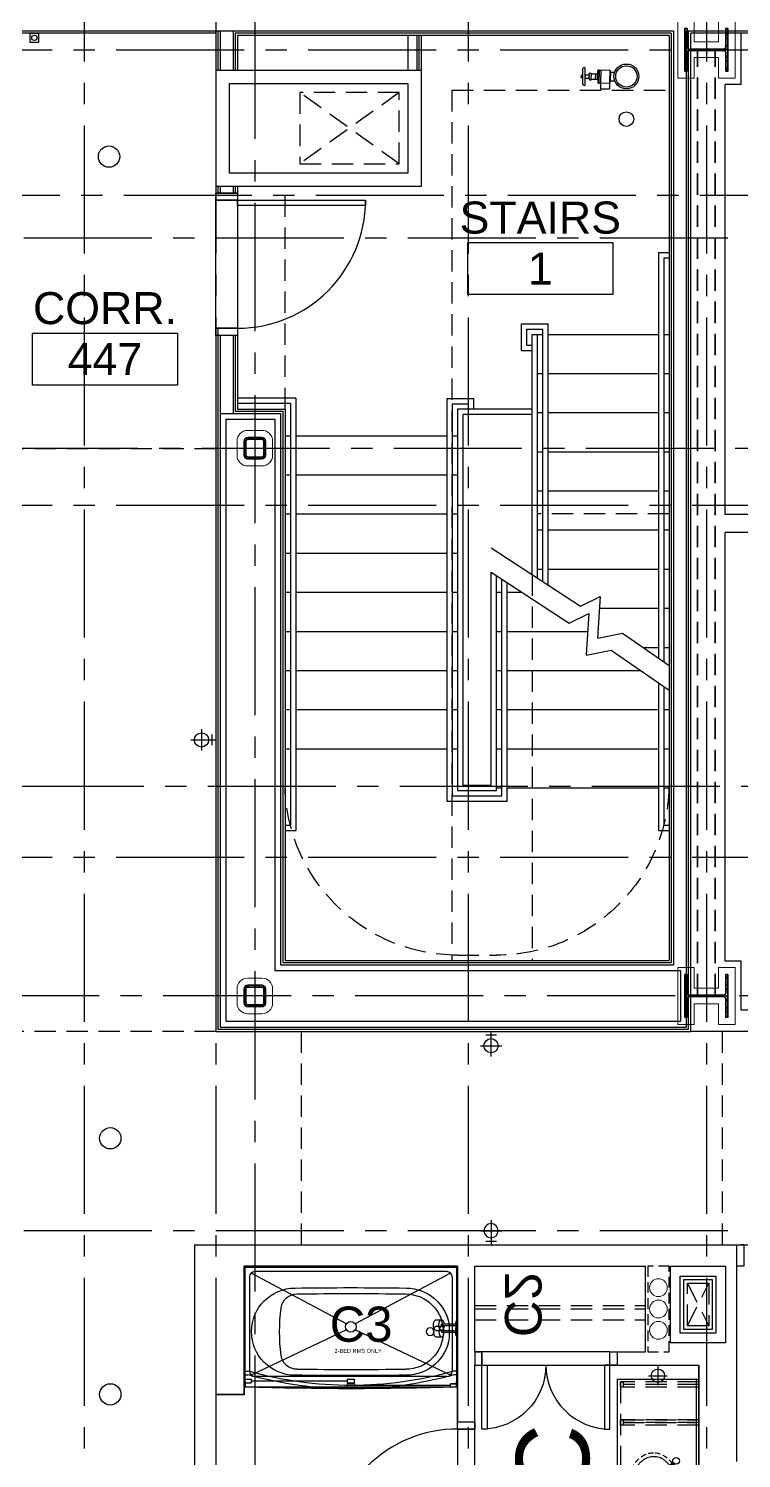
# Model space of a CAD drawing. Header units: inches. Extents: x 30000 to 34048, y 0 to 3165.
# Drawn here: x 30635.4 to 30835.8, y 1053.3 to 1455.2 of the extents above; entities that cross this region are included whole.
import ezdxf
from ezdxf.enums import TextEntityAlignment as Align

# ---------------------------------------------------------------- set-up
doc = ezdxf.new("R2010")
doc.units = ezdxf.units.IN
doc.header["$LTSCALE"] = 48
doc.header["$MEASUREMENT"] = 0
for name, pattern in [('CENTER2', [1.125, 0.75, -0.125, 0.125, -0.125]), ('HIDDEN', [0.375, 0.25, -0.125]), ('HIDDEN2', [0.1875, 0.125, -0.0625])]:
    doc.linetypes.add(name, pattern=pattern)
for name, color, linetype in [('_0_Objects', 8, 'Continuous'), ('A-Clng Mtd Light Fixture', 8, 'Continuous'), ('A-Door', 8, 'Continuous'), ('A-Door-Head', 8, 'Continuous'), ('A-Flor-Case', 8, 'Continuous'), ('A-Flor-Case-Hidden', 8, 'HIDDEN2'), ('A-Flor-Hral', 8, 'Continuous'), ('A-Flor-Outline', 8, 'Continuous'), ('A-Flor-Ovhd', 8, 'HIDDEN2'), ('A-Flor-Pfix', 8, 'Continuous'), ('A-Flor-Soffit', 8, 'HIDDEN2'), ('A-Flor-Spcl', 8, 'Continuous'), ('A-Flor-Strs', 8, 'Continuous'), ('A-Flor-Wall Mtd Fixture', 8, 'Continuous'), ('A-Grid(3-32)', 8, 'CENTER2'), ('A-HVAC', 8, 'HIDDEN2'), ('A-Tag-Rm(3-32)', 8, 'Continuous'), ('A-Wall-Full', 8, 'Continuous'), ('A-Wall-Hatch', 8, 'Continuous'), ('S-Grid-Iden', 8, 'Continuous')]:
    doc.layers.add(name, color=color, linetype=linetype)
for name, color, linetype, lineweight in [('A-Detl-Hatch', 8, 'Continuous', 18), ('S-Detl-Hatch', 8, 'Continuous', 18), ('S-Detl-Wide', 8, 'Continuous', 35)]:
    doc.layers.add(name, color=color, linetype=linetype, lineweight=lineweight)
doc.layers.add('G-Anno-Nplt', color=8, linetype='Continuous', lineweight=18, plot=False)
doc.layers.add('G-Anno-View', color=8, linetype='Continuous', lineweight=18, plot=False)
doc.styles.add('G1DIM', font='arial.ttf')
doc.styles.get("Standard").update_dxf_attribs({"font": 'arial.ttf'})
doc.dimstyles.new('Aec-Arch-I-96', dxfattribs={"dimscale": 96, "dimtxt": 0.09375, "dimasz": 0.0625, "dimexe": 0.0625, "dimexo": 0.0625, "dimgap": 0.03125, "dimtad": 1, "dimdec": 3, "dimzin": 3, "dimdsep": 46, "dimlunit": 4, "dimtxsty": 'G1DIM', "dimblk": 'ARCHTICK', "dimcen": 0.09375, "dimclrd": 256, "dimclre": 256, "dimclrt": 256, "dimazin": 2, "dimtfac": 0.75, "dimtdec": 3, "dimtix": 1, "dimtmove": 2, "dimatfit": 2, "dimldrblk": 'OPEN90', "dimfxl": 0.0625, "dimtolj": 1, "dimtzin": 0, "dimarcsym": 0})

# ---------------------------------------------------------------- blocks, each defined once
blk = doc.blocks.new('stand-pipe')
for p, q in [((13.75, -16.77), (15.5, -16.77)), ((13.86, -19.27), (15.5, -19.27)), ((15.5, -19.27), (15.5, -16.77)), ((9.81, -24.31), (14.19, -24.31))]:
    blk.add_line(p, q)
for points in [[(10.75, -16.51), (10.75, -15.27)], [(13.25, -16.51), (13.25, -15.27)], [(10.2, -19.63), (10.13, -19.63), (10.25, -16.63)], [(10.13, -19.97), (10.13, -19.74), (12, -19.74)], [(11.28, -20.11), (10.13, -19.97), (12, -19.97)], [(10.15, -19.15), (12, -19.15)], [(10.2, -19.74), (10.2, -19.63)], [(10.2, -19.63), (12, -19.63)], [(10.25, -16.63), (10.75, -16.51), (12, -16.51)], [(10.25, -16.63), (12, -16.63)], [(13.75, -16.63), (13.25, -16.51), (12, -16.51)], [(13.75, -16.63), (12, -16.63)], [(13.85, -19.15), (12, -19.15)], [(13.8, -19.63), (12, -19.63)], [(13.87, -19.97), (13.87, -19.74), (12, -19.74)], [(12.72, -20.11), (13.87, -19.97), (12, -19.97)], [(13.8, -19.63), (13.87, -19.63), (13.75, -16.63)], [(13.8, -19.74), (13.8, -19.63)], [(9.5, -23.68), (14.5, -23.68)], [(11.28, -21.89), (11.28, -20.11), (12, -20.11)], [(11.28, -20.7), (12, -20.7)], [(11.54, -22.51), (12, -22.51)], [(11.65, -23.59), (12, -23.59)], [(12.72, -21.89), (12.72, -20.11), (12, -20.11)], [(12.72, -20.7), (12, -20.7)], [(12.46, -22.51), (12, -22.51)], [(12.35, -23.59), (12, -23.59)], [(11.54, -24.31), (11.54, -24.42), (12, -24.42)], [(12.46, -24.31), (12.46, -24.42), (12, -24.42)]]:
    blk.add_lwpolyline(points)
for points in [[(11.65, -23.68), (11.65, -23.59), (11.54, -23.59), (11.54, -22.51), (11.34, -22.51, -0.214855), (11.05, -22.38), (11.05, -21.89), (12, -21.89)], [(12.35, -23.68), (12.35, -23.59), (12.46, -23.59), (12.46, -22.51), (12.66, -22.51, 0.214855), (12.95, -22.38), (12.95, -21.89), (12, -21.89)], [(11.63, -24.42, 0.424993), (12, -24.77, 0.928807)], [(12.37, -24.42, -0.424993), (12, -24.77, -0.928807)]]:
    blk.add_lwpolyline(points, format="xyb")
for centre, radius in [((12, -12), 3.5), ((12, -12), 3), ((24, -12), 2.06)]:
    blk.add_circle(centre, radius)
for centre, start, end in [((10.15, -23.75), 173.8478, 239.132), ((13.85, -23.75), 300.868, 6.1522)]:
    blk.add_arc(centre, 0.649, start, end)
at = {"layer": 'Defpoints'}
blk.add_point((0, 0), dxfattribs=at)
blk = doc.blocks.new('st clearance 1')
at = {"linetype": 'HIDDEN2'}
blk.add_line((19.5, 48.5), (30.5, 48.5), dxfattribs=at)
for centre, start, end in [((19.5, 0), 90, 178.2277), ((30.5, 0), 1.7723, 90)]:
    blk.add_arc(centre, 48.5, start, end, dxfattribs=at)
blk = doc.blocks.new('st - 5th left')
at = {"layer": 'A-Flor-Hral'}
for p, q in [((105, 199), (105, 84.97)), ((105, 199), (108, 199)), ((106.5, 197.5), (106.5, 83.93)), ((106.5, 197.5), (108, 197.5)), ((66.5, 179), (74, 179)), ((66.5, 171.5), (66.5, 179)), ((68, 177.5), (72.5, 177.5)), ((68, 173), (68, 177.5)), ((72.5, 106.49), (72.5, 177.5)), ((74, 105.51), (74, 179)), ((68, 173), (69.5, 173)), ((69.5, 108.46), (69.5, 176)), ((69.5, 176), (71, 176)), ((71, 107.48), (71, 176)), ((66.5, 171.5), (69.5, 171.5)), ((3, 158.04), (-13.37, 158.04)), ((3, 158.04), (3, 36.5)), ((45.5, 158), (45.5, 44.75)), ((45.5, 158), (53, 158)), ((53, 158), (53, 155)), ((1.5, 156.54), (-13.37, 156.54)), ((1.5, 156.54), (1.5, 38)), ((47, 156.5), (47, 46.25)), ((47, 156.5), (51.5, 156.5)), ((69.5, 155), (48.5, 155)), ((48.5, 155), (48.5, 47.75)), ((69.5, 153.5), (50, 153.5)), ((50, 153.5), (50, 49.25)), ((51.5, 156.5), (51.5, 155)), ((58, 49.25), (58, 109.16)), ((59.5, 47.75), (59.5, 108.18)), ((61, 46.25), (61, 107.2)), ((62.5, 44.75), (62.5, 106.21)), ((105, 78.01), (105, 36.5)), ((106.5, 76.97), (106.5, 38)), ((50, 49.25), (58, 49.25)), ((45.5, 44.75), (62.5, 44.75)), ((47, 46.25), (61, 46.25)), ((48.5, 47.75), (59.5, 47.75)), ((0, 38), (1.5, 38)), ((0, 36.5), (3, 36.5)), ((105, 36.5), (108, 36.5)), ((106.5, 38), (108, 38))]:
    blk.add_line(p, q, dxfattribs=at)
for points in [[(58, 116), (83.1, 99.54), (88.65, 102.27), (87.88, 90.55), (94.94, 91.95), (108, 82.89)], [(58, 109.16), (79.88, 94.82), (85.43, 97.55), (84.66, 85.83), (91.71, 87.23), (108, 75.93)]]:
    blk.add_lwpolyline(points, dxfattribs=at)
at = {"layer": 'A-Flor-Hral', "linetype": 'HIDDEN2'}
blk.add_lwpolyline([(69.5, 108.46), (69.5, 0)], dxfattribs=at)
at = {"layer": 'A-Flor-Strs'}
for p, q in [((71, 176), (72.5, 176)), ((74, 176), (105, 176)), ((106.5, 176), (108, 176)), ((71, 165), (72.5, 165)), ((71, 165), (72.5, 165)), ((74, 165), (105, 165)), ((106.5, 165), (108, 165)), ((71, 154), (72.5, 154)), ((71, 154), (72.5, 154)), ((74, 154), (105, 154)), ((106.5, 154), (108, 154)), ((0, 147.5), (1.5, 147.5)), ((3, 147.5), (45.5, 147.5)), ((47, 147.5), (48.5, 147.5)), ((71, 143), (72.5, 143)), ((71, 143), (72.5, 143)), ((74, 143), (105, 143)), ((106.5, 143), (108, 143)), ((0, 136.5), (1.5, 136.5)), ((3, 136.5), (45.5, 136.5)), ((47, 136.5), (48.5, 136.5)), ((71, 132), (72.5, 132)), ((71, 132), (72.5, 132)), ((74, 132), (105, 132)), ((106.5, 132), (108, 132)), ((0, 125.5), (1.5, 125.5)), ((3, 125.5), (45.5, 125.5)), ((47, 125.5), (48.5, 125.5)), ((71, 121), (72.5, 121)), ((71, 121), (72.5, 121)), ((74, 121), (105, 121)), ((106.5, 121), (108, 121)), ((0, 114.5), (1.5, 114.5)), ((3, 114.5), (45.5, 114.5)), ((47, 114.5), (48.5, 114.5)), ((71, 110), (72.5, 110)), ((71, 110), (72.5, 110)), ((74, 110), (105, 110)), ((106.5, 110), (108, 110)), ((0, 103.5), (1.5, 103.5)), ((3, 103.5), (45.5, 103.5)), ((47, 103.5), (48.5, 103.5)), ((59.5, 103.5), (61, 103.5)), ((62.5, 103.5), (66.64, 103.5)), ((88.44, 99), (105, 99)), ((106.5, 99), (108, 99)), ((0, 92.5), (1.5, 92.5)), ((3, 92.5), (45.5, 92.5)), ((47, 92.5), (48.5, 92.5)), ((59.5, 92.5), (61, 92.5)), ((62.5, 92.5), (85.1, 92.5)), ((100.63, 88), (105, 88)), ((106.5, 88), (108, 88)), ((0, 81.5), (1.5, 81.5)), ((3, 81.5), (45.5, 81.5)), ((47, 81.5), (48.5, 81.5)), ((59.5, 81.5), (61, 81.5)), ((62.5, 81.5), (99.97, 81.5)), ((0, 70.5), (1.5, 70.5)), ((3, 70.5), (45.5, 70.5)), ((47, 70.5), (48.5, 70.5)), ((59.5, 70.5), (61, 70.5)), ((62.5, 70.5), (105, 70.5)), ((106.5, 70.5), (108, 70.5)), ((0, 59.5), (1.5, 59.5)), ((3, 59.5), (45.5, 59.5)), ((47, 59.5), (48.5, 59.5)), ((59.5, 59.5), (61, 59.5)), ((62.5, 59.5), (105, 59.5)), ((106.5, 59.5), (108, 59.5)), ((59.5, 48.5), (61, 48.5)), ((62.5, 48.5), (105, 48.5)), ((106.5, 48.5), (108, 48.5))]:
    blk.add_line(p, q, dxfattribs=at)
at = {"layer": 'A-Flor-Strs', "linetype": 'HIDDEN2'}
blk.add_line((108, 125.5), (71, 125.5), dxfattribs=at)
at = {"layer": 'A-Flor-Pfix', "rotation": 270}
blk.add_blockref('stand-pipe', (108, 260.5), dxfattribs=at)
at = {"layer": 'A-Flor-Strs', "linetype": 'HIDDEN2', "xscale": -1, "rotation": 180}
blk.add_blockref('st clearance 1', (29, 50), dxfattribs=at)
blk = doc.blocks.new('Door 36in')
blk.add_lwpolyline([(0, 36), (1.5, 36), (1.5, 0), (0, 0)], close=True)
blk.add_arc((0, 0), 36, 0, 90)
blk = doc.blocks.new('A$C6DF4342F')
at = {"layer": 'A-HVAC'}
for p, q in [((3.92, 6.13), (31.92, -13.87)), ((3.92, -13.87), (31.92, 6.13))]:
    blk.add_line(p, q, dxfattribs=at)
blk.add_lwpolyline([(3.92, 6.13), (31.92, 6.13), (31.92, -13.87), (3.92, -13.87)], close=True, dxfattribs=at)
blk = doc.blocks.new('5th FLOOR CORE & SHELL')
at = {"layer": 'A-Door'}
for points in [[(8672.5, -14633.05), (8678.63, -14633.05), (8678.63, -14635.05), (8672.5, -14635.05)], [(8672.5, -14671.05), (8678.63, -14671.05), (8678.63, -14673.05), (8672.5, -14673.05)]]:
    blk.add_lwpolyline(points, close=True, dxfattribs=at)
at = {"layer": 'A-Door-Head'}
blk.add_lwpolyline([(8672.5, -14635.05), (8678.63, -14635.05), (8678.63, -14671.05), (8672.5, -14671.05)], close=True, dxfattribs=at)
at = {"layer": 'A-Flor-Soffit'}
for p, q in [((8738.87, -14604.12), (8738.87, -14848.75)), ((8738.87, -14604.12), (8800, -14604.12)), ((8692, -14693.74), (8692, -14631.05))]:
    blk.add_line(p, q, dxfattribs=at)
at = {"layer": 'A-Wall-Full'}
for p, q in [((8672.5, -14588.12), (8607.13, -14588.12)), ((8672.5, -14588.12), (8672.5, -14633.05)), ((8678.63, -14588.75), (8678.63, -14598.55)), ((8800, -14588.75), (8678.63, -14588.75)), ((8730.38, -14598.55), (8730.38, -14588.75)), ((8800, -14588.75), (8800, -14848.75)), ((8806.13, -14868.75), (8806.13, -14588.12)), ((9005.12, -14588.12), (8806.13, -14588.12)), ((8678.63, -14631.05), (8678.63, -14633.05)), ((8678.63, -14633.05), (8672.5, -14633.05)), ((8672.5, -14673.05), (8672.5, -14868.75)), ((8678.63, -14673.05), (8672.5, -14673.05)), ((8678.63, -14673.05), (8678.63, -14693.74)), ((8678.63, -14693.74), (8692, -14693.74)), ((8692, -14693.74), (8692, -14848.75)), ((8692, -14848.75), (8800, -14848.75)), ((8672.5, -14868.75), (8806.13, -14868.75))]:
    blk.add_line(p, q, dxfattribs=at)
for points in [[(8730.38, -14598.55), (8672.5, -14598.55), (8672.5, -14631.05), (8730.38, -14631.05)], [(8726.63, -14602.3), (8676.25, -14602.3), (8676.25, -14627.3), (8726.63, -14627.3)]]:
    blk.add_lwpolyline(points, close=True, dxfattribs=at)
at = {"layer": 'A-Wall-Hatch'}
for p, q in [((8801.25, -14587.5), (8607.75, -14587.5)), ((8672.5, -14588.12), (8672.5, -14587.5)), ((8673.13, -14587.5), (8673.13, -14598.55)), ((8673.75, -14587.5), (8673.75, -14598.55)), ((8677.38, -14587.5), (8677.38, -14598.55)), ((8678, -14588.12), (8678, -14598.55)), ((8800.63, -14588.12), (8678, -14588.12)), ((8726.63, -14598.55), (8726.63, -14588.75)), ((8729.13, -14598.55), (8729.13, -14588.75)), ((8729.75, -14598.55), (8729.75, -14588.75)), ((8800.63, -14588.12), (8800.63, -14849.38)), ((8801.25, -14587.5), (8801.25, -14850)), ((8804.88, -14867.5), (8804.88, -14587.5)), ((9005.12, -14587.5), (8804.88, -14587.5)), ((8805.5, -14868.12), (8805.5, -14587.5)), ((8673.13, -14631.05), (8673.13, -14633.05)), ((8673.75, -14631.05), (8673.75, -14633.05)), ((8677.38, -14631.05), (8677.38, -14633.05)), ((8678, -14631.05), (8678, -14633.05)), ((8673.13, -14671.05), (8673.13, -14868.12)), ((8673.75, -14673.05), (8673.75, -14867.5)), ((8677.38, -14673.05), (8677.38, -14694.99)), ((8678, -14673.05), (8678, -14694.36)), ((8673.75, -14694.99), (8690.75, -14694.99)), ((8678, -14694.36), (8691.38, -14694.36)), ((8690.75, -14694.99), (8690.75, -14850)), ((8691.38, -14694.36), (8691.38, -14849.38)), ((8675.38, -14696.61), (8675.38, -14865.88)), ((8675.38, -14696.61), (8689.13, -14696.61)), ((8689.13, -14696.61), (8689.13, -14851.62)), ((8689.13, -14851.62), (8803.25, -14851.62)), ((8690.75, -14850), (8801.25, -14850)), ((8691.38, -14849.38), (8800.63, -14849.38)), ((8803.25, -14851.62), (8803.25, -14865.88)), ((8673.13, -14868.12), (8805.5, -14868.12)), ((8673.75, -14867.5), (8804.88, -14867.5)), ((8675.38, -14865.88), (8803.25, -14865.88))]:
    blk.add_line(p, q, dxfattribs=at)
blk.add_blockref('st - 5th left', (8692, -14848.75))
at = {"layer": 'A-Door', "rotation": 270}
blk.add_blockref('Door 36in', (8678.63, -14635.05), dxfattribs=at)
at = {"layer": 'A-HVAC', "xscale": -1}
blk.add_blockref('A$C6DF4342F', (8728.05, -14610.93), dxfattribs=at)
blk = doc.blocks.new('*U10')
at = {"layer": 'A-Detl-Hatch'}
h = blk.add_hatch(dxfattribs=at)
h.set_pattern_fill('ANSI32', color=256, scale=6, style=0)
h.set_pattern_definition([(45, (0, -6.06), (-1.591, 1.591), []), (45, (1.0607, -6.06), (-1.591, 1.591), [])])
edge = h.paths.add_edge_path()
edge.add_line((6, -12.12), (6, -11.515))
edge.add_line((6, -11.515), (0.795, -11.515))
edge.add_arc((0.795, -10.915), 0.6, 180, 270, ccw=False)
edge.add_line((0.195, -10.915), (0.195, -1.205))
edge.add_arc((0.795, -1.205), 0.6, 90, 180, ccw=False)
edge.add_line((0.795, -0.605), (6, -0.605))
edge.add_line((6, -0.605), (6, 0))
edge.add_line((6, 0), (-6, 0))
edge.add_line((-6, 0), (-6, -0.605))
edge.add_line((-6, -0.605), (-0.795, -0.605))
edge.add_arc((-0.795, -1.205), 0.6, 0, 90, ccw=False)
edge.add_line((-0.195, -1.205), (-0.195, -10.915))
edge.add_arc((-0.795, -10.915), 0.6, 270, 360, ccw=False)
edge.add_line((-0.795, -11.515), (-6, -11.515))
edge.add_line((-6, -11.515), (-6, -12.12))
edge.add_line((-6, -12.12), (6, -12.12))
at = {"linetype": 'ByBlock'}
blk.add_lwpolyline([(6, -12.12), (6, -11.515), (0.795, -11.515, -0.4142136), (0.195, -10.915), (0.195, -1.205, -0.4142136), (0.795, -0.605), (6, -0.605), (6, 0), (-6, 0), (-6, -0.605), (-0.795, -0.605, -0.4142136), (-0.195, -1.205), (-0.195, -10.915, -0.4142136), (-0.795, -11.515), (-6, -11.515), (-6, -12.12)], format="xyb", close=True, dxfattribs=at)
blk = doc.blocks.new('W12X65')
at = {"layer": 'S-Detl-Hatch'}
blk.add_lwpolyline([(13860.59, -7310.28), (13860.59, -7305.67), (13854.79, -7305.67), (13854.79, -7298.76), (13860.59, -7298.76), (13860.59, -7294.16), (13844.59, -7294.16), (13844.59, -7298.76), (13850.4, -7298.76), (13850.4, -7305.67), (13844.59, -7305.67), (13844.59, -7310.28)], close=True, dxfattribs=at)
at = {"layer": 'S-Detl-Wide'}
blk.add_blockref('*U10', (13852.59, -7296.16), dxfattribs=at)
blk = doc.blocks.new('*U22')
at = {"layer": 'A-Detl-Hatch'}
h = blk.add_hatch(dxfattribs=at)
h.set_pattern_fill('ANSI32', color=256, scale=6, style=0)
h.set_pattern_definition([(45, (-3, 0), (-1.591, 1.591), []), (45, (-1.9393, 0), (-1.591, 1.591), [])])
edge = h.paths.add_edge_path(flags=16)
edge.add_line((-2, -0.5), (2, -0.5))
edge.add_arc((2, -1), 0.5, 0, 90, ccw=False)
edge.add_line((2.5, -1), (2.5, -5))
edge.add_arc((2, -5), 0.5, -90, 0, ccw=False)
edge.add_line((2, -5.5), (-2, -5.5))
edge.add_arc((-2, -5), 0.5, 180, 270, ccw=False)
edge.add_line((-2.5, -5), (-2.5, -1))
edge.add_arc((-2, -1), 0.5, 90, 180, ccw=False)
edge = h.paths.add_edge_path()
edge.add_line((-2, 0), (2, 0))
edge.add_arc((2, -1), 1, 0, 90, ccw=False)
edge.add_line((3, -1), (3, -5))
edge.add_arc((2, -5), 1, -90, 0, ccw=False)
edge.add_line((2, -6), (-2, -6))
edge.add_arc((-2, -5), 1, 180, 270, ccw=False)
edge.add_line((-3, -5), (-3, -1))
edge.add_arc((-2, -1), 1, 90, 180, ccw=False)
at = {"linetype": 'ByBlock'}
for points in [[(-2, 0), (2, 0, -0.414214), (3, -1), (3, -5, -0.414214), (2, -6), (-2, -6, -0.414214), (-3, -5), (-3, -1, -0.414214)], [(-2, -0.5), (2, -0.5, -0.414214), (2.5, -1), (2.5, -5, -0.414214), (2, -5.5), (-2, -5.5, -0.414214), (-2.5, -5), (-2.5, -1, -0.414214)]]:
    blk.add_lwpolyline(points, format="xyb", close=True, dxfattribs=at)
blk = doc.blocks.new('HSS 6X6')
at = {"layer": 'S-Detl-Hatch'}
blk.add_lwpolyline([(13836.95, -7384.91), (13840.95, -7384.91, -0.414214), (13843.95, -7387.91), (13843.95, -7391.91, -0.414214), (13840.95, -7394.91), (13836.95, -7394.91, -0.414214), (13833.95, -7391.91), (13833.95, -7387.91, -0.414214)], format="xyb", close=True, dxfattribs=at)
at = {"layer": 'S-Detl-Wide'}
blk.add_blockref('*U22', (13838.95, -7386.91), dxfattribs=at)
blk = doc.blocks.new('5TH FLOOR - STRUCTURAL GRID')
at = {"layer": 'A-Grid(3-32)'}
for p, q in [((8635.5, -13426.01), (8635.5, -15409.77)), ((8672.5, -13426.01), (8672.5, -15409.77)), ((8743.5, -13426.01), (8743.5, -15409.77)), ((8810.5, -13426.01), (8810.5, -15409.77)), ((8683.5, -13447.81), (8683.5, -15387.97)), ((8104.5, -14592.75), (11894.5, -14592.75)), ((11894.5, -14645.75), (8104.5, -14645.75)), ((8128.61, -14704.75), (11870.38, -14704.75)), ((8104.5, -14720.75), (11894.5, -14720.75)), ((8130.3, -14799.75), (11868.7, -14799.75)), ((8104.5, -14819.75), (11894.5, -14819.75)), ((11879.69, -14858.75), (8119.31, -14858.75)), ((11894.5, -14924.75), (8104.5, -14924.75))]:
    blk.add_line(p, q, dxfattribs=at)
blk.add_lwpolyline([(11868.7, -14633.75), (8121.25, -14633.75), (8113, -14618.94), (8081.56, -14618.94)], dxfattribs=at)
at = {"layer": 'S-Detl-Wide', "linetype": 'HIDDEN2'}
for p, q in [((8808, -14858.56), (8808, -14592.94)), ((8813, -14858.56), (8813, -14592.94))]:
    blk.add_line(p, q, dxfattribs=at)
at = {"rotation": 90}
for p in [(1508.28, -28445.34), (1508.28, -28711.34)]:
    blk.add_blockref('W12X65', p, dxfattribs=at)
at = {"layer": 'S-Grid-Iden'}
for p in [(-5155.45, -7314.84), (-5155.45, -7468.84)]:
    blk.add_blockref('HSS 6X6', p, dxfattribs=at)
blk = doc.blocks.new('shower head')
for p, q in [((0.5, 0.25), (4.48, 0.25)), ((6.04, 1.5), (4.5, 1.5)), ((0.5, -0.25), (4.48, -0.25)), ((6.02, -1.5), (4.49, -1.5))]:
    blk.add_line(p, q)
blk.add_lwpolyline([(0, -1.12), (0.5, -1.12), (0.5, 1.12), (0, 1.12)], close=True)
at = {"extrusion": (0, 0, -1)}
for centre, start_param, end_param in [((4.5, 0), 4.878708, 10.826996), ((6.02, 0), 6.265998, 9.430839)]:
    blk.add_ellipse(centre, major_axis=(0, 1.5), ratio=0.483735, start_param=start_param, end_param=end_param, dxfattribs=at)
blk.add_open_spline([(4.48, 0.25), (4.49, 0.2), (4.49, 0.16), (4.49, 0.11), (4.5, 0.04), (4.5, -0.04), (4.49, -0.11), (4.49, -0.16), (4.49, -0.21), (4.48, -0.25)], degree=3, knots=[7.6339989, 7.6339989, 7.6339989, 7.6339989, 7.7552894, 7.7552894, 7.7552894, 7.9540134, 7.9540134, 7.9540134, 8.074038, 8.074038, 8.074038, 8.074038])
blk = doc.blocks.new('shower curtain rod')
for p, q in [((-59.75, 0), (-60, 0)), ((-59.75, -2.5), (-59.75, 0)), ((-0.25, 0), (0, 0)), ((-0.25, -2.5), (-0.25, 0)), ((-59.75, -2.5), (-60, -2.5)), ((-59.75, -0.75), (-58.86, -0.75)), ((-59.75, -1.75), (-59, -1.75)), ((-0.25, -0.75), (-1.14, -0.75)), ((-0.25, -1.75), (-1, -1.75)), ((-0.25, -2.5), (0, -2.5))]:
    blk.add_line(p, q)
for centre, radius, start, end in [((-30, 101.37), 107.12, 254.2934, 285.7066), ((-30, 101.34), 106.09, 254.2167, 285.7833)]:
    blk.add_arc(centre, radius, start, end)
blk = doc.blocks.new('tub plan')
for p, q in [((0.12, -32.25), (0.12, -0.31)), ((59.44, -0.12), (0.31, -0.12)), ((59.63, -32.25), (59.63, -0.31)), ((2.25, -16.5), (2.25, -20)), ((-0.07, -33.87), (59.81, -33.87)), ((0.19, -33.86), (0.19, -32.36)), ((59.56, -33.86), (59.56, -32.36))]:
    blk.add_line(p, q)
blk.add_circle((7.62, -18.25), 1.09)
for centre, radius, start, end in [((0.31, -0.31), 0.188, 90, 180), ((59.44, -0.31), 0.188, 0, 90), ((14.37, -18.25), 12.25, 90, 171.7868), ((14.5, -18.25), 10.59, 90, 180), ((30, -982.48), 976.6, 89.08325, 90.91675), ((29.77, -940.73), 933.2, 89.06218, 90.93782), ((45.05, -12.16), 4.5, 8.0478, 90), ((45.62, -18.25), 12.25, 270, 90), ((1.97, -18.25), 48, 351.9522, 8.0478), ((14.37, -18.25), 12.25, 188.2132, 270), ((14.5, -18.25), 10.59, 180, 270), ((45.05, -24.34), 4.5, 270, 351.9522), ((30, 945.98), 976.6, 269.08325, 270.91675), ((29.77, 904.23), 933.2, 269.06218, 270.93782), ((0.25, -32.25), 0.13, 180, 241.143), ((0.25, -33.69), 0.13, 246.6399, 270), ((29.87, 1136.13), 1170.38, 268.54955, 271.45045), ((59.5, -32.25), 0.13, 298.857, 0), ((59.81, -33.81), 0.06, 270, 0)]:
    blk.add_arc(centre, radius, start, end)
at = {"layer": 'A-Flor-Pfix'}
blk.add_blockref('shower head', (-0.07, -18.25), dxfattribs=at)
at = {"layer": 'A-Flor-Spcl'}
blk.add_blockref('shower curtain rod', (59.87, -28.62), dxfattribs=at)
blk = doc.blocks.new('Toiliet American Std Cadet Pro')
for p, q in [((0, 8.06), (0, -8.06)), ((5.84, 9.06), (1, 9.06)), ((6.84, 7.9), (6.84, 8.06)), ((7.53, 6.52), (7, 7.36)), ((7.69, -5.98), (7.69, 5.98)), ((6.84, -8.06), (6.84, -7.9)), ((7, -7.36), (7.53, -6.52)), ((1, -9.06), (5.84, -9.06))]:
    blk.add_line(p, q)
for centre, radius, start, end in [((1, 8.06), 1, 90, 180), ((5.84, 8.06), 1, 0, 90), ((7.84, 7.9), 1, 180, 212.4157), ((6.69, 5.98), 1, 0, 32.4157), ((10.89, 10.1), 4.91, 226.8784, 295.5831), ((7.84, -7.9), 1, 147.5844, 180), ((10.89, -10.1), 4.91, 64.417, 133.1217), ((6.69, -5.98), 1, 327.5844, 0), ((1, -8.06), 1, 180, 270), ((5.84, -8.06), 1, 270, 0)]:
    blk.add_arc(centre, radius, start, end)
for start_param, end_param in [(2.197169, 4.086017), (4.086017, 8.480354)]:
    blk.add_ellipse((18.39, 0), major_axis=(9.17, 0), ratio=0.762999, start_param=start_param, end_param=end_param)
blk = doc.blocks.new('wall sconce')
for p, q in [((-1, 0), (4.625, 0)), ((2, -2.625), (2, 2.625))]:
    blk.add_line(p, q)
blk.add_circle((2, 0), 1.875)
blk = doc.blocks.new('sink1915rear')
for p, q in [((-5.47, -4.01), (-3.08, -6.41)), ((-6, -4.54), (-3.61, -6.94)), ((-5.78, -4.41), (-3.96, -6.23)), ((-5.6, -4.24), (-3.78, -6.05)), ((-3.96, -6.23), (-3.78, -6.05)), ((-3.61, -6.94), (-3.08, -6.41))]:
    blk.add_line(p, q)
blk.add_circle((-6.35, -3.67), 0.938)
for points, knots in [([(0, -3.91), (-0.41, -3.93), (-1.23, -3.96), (-2.41, -4.2), (-3.48, -4.57), (-4.13, -4.89), (-4.43, -5.06)], [0, 0, 0, 0, 1.238365, 2.448444, 3.606048, 4.621257, 4.621257, 4.621257, 4.621257]), ([(-5.07, -5.48), (-5.16, -5.54), (-5.5, -5.8), (-6.03, -6.29), (-6.6, -6.99), (-7.03, -7.71), (-7.32, -8.45), (-7.5, -9.2), (-7.56, -9.95), (-7.5, -10.7), (-7.32, -11.45), (-7.03, -12.19), (-6.6, -12.91), (-6.03, -13.61), (-5.33, -14.26), (-4.48, -14.84), (-3.5, -15.33), (-2.41, -15.7), (-1.23, -15.95), (-0.41, -15.98), (0, -15.99)], [5.387657, 5.387657, 5.387657, 5.387657, 5.72094, 6.671915, 7.55893, 8.391939, 9.182354, 9.943851, 10.690053, 11.436458, 12.198524, 12.989815, 13.823917, 14.712127, 15.664288, 16.687236, 17.780855, 18.938437, 20.147416, 21.38303, 21.38303, 21.38303, 21.38303])]:
    blk.add_open_spline(points, degree=3, knots=knots)
for points in [[(0, -3.91), (1.24, -3.99), (2.42, -4.23), (3.52, -4.61), (4.49, -5.1), (5.33, -5.68), (6.03, -6.32), (6.59, -7.01), (7.01, -7.73), (7.31, -8.46), (7.48, -9.21), (7.54, -9.95), (7.48, -10.69), (7.31, -11.44), (7.01, -12.17), (6.59, -12.89), (6.03, -13.58), (5.33, -14.22), (4.49, -14.81), (3.51, -15.3), (2.42, -15.67), (1.23, -15.91), (0, -15.99)], [(0, -9.7), (-0.48, -9.61), (-0.88, -9.34), (-1.15, -8.93), (-1.25, -8.45), (-1.15, -7.97), (-0.88, -7.57), (-0.48, -7.3), (0, -7.2)], [(0, -7.58), (-0.33, -7.64), (-0.62, -7.83), (-0.81, -8.12), (-0.87, -8.45), (-0.81, -8.79), (-0.62, -9.07), (-0.33, -9.26), (0, -9.33)], [(0, -9.7), (0.48, -9.61), (0.88, -9.34), (1.15, -8.93), (1.25, -8.45), (1.15, -7.97), (0.88, -7.57), (0.48, -7.3), (0, -7.2)], [(0, -7.58), (0.33, -7.64), (0.62, -7.83), (0.81, -8.12), (0.88, -8.45), (0.81, -8.79), (0.62, -9.07), (0.33, -9.26), (0, -9.33)]]:
    blk.add_spline(points, degree=3)
at = {"layer": 'A-Flor-Case-Hidden', "linetype": 'HIDDEN2', "ltscale": 0.25, "extrusion": (0, 0, -1)}
blk.add_ellipse((0, -10.01), major_axis=(-8.56, 0), ratio=0.824818, dxfattribs=at)
blk = doc.blocks.new('41in Std Vanity')
at = {"layer": 'A-Flor-Case'}
for p, q in [((23, 52), (0, 52)), ((0.75, 4), (0.75, 52)), ((23, 4), (23, 52)), ((23, 4), (0, 4))]:
    blk.add_line(p, q, dxfattribs=at)
at = {"layer": 'A-Flor-Case-Hidden'}
for p, q in [((0, 51.25), (22, 51.25)), ((0, 50.5), (21.25, 50.5)), ((0, 49.75), (21.25, 49.75)), ((22, 4.75), (22, 51.125)), ((0, 16.875), (21.25, 16.875)), ((0, 16.125), (21.25, 16.125)), ((21.25, 16.125), (0.75, 16.125)), ((0, 15.375), (22, 15.375)), ((21.25, 15.375), (0.75, 15.375)), ((0, 6.25), (21.25, 6.25)), ((0, 5.5), (21.25, 5.5)), ((0, 4.75), (22, 4.75))]:
    blk.add_line(p, q, dxfattribs=at)
for points in [[(21.25, 49.75), (22, 49.75), (22, 51.25), (21.25, 51.25)], [(21.25, 16.875), (22, 16.875), (22, 15.375), (21.25, 15.375)], [(21.25, 6.25), (22, 6.25), (22, 4.75), (21.25, 4.75)]]:
    blk.add_lwpolyline(points, close=True, dxfattribs=at)
at = {"layer": 'A-Wall-Full'}
for p, q in [((0, 0), (0, 56)), ((0, 56), (23, 56)), ((23, 0), (0, 0))]:
    blk.add_line(p, q, dxfattribs=at)
at = {"layer": 'A-Flor-Pfix', "rotation": 90}
blk.add_blockref('sink1915rear', (2.736, 33.312), dxfattribs=at)
at = {"layer": 'A-Flor-Wall Mtd Fixture', "xscale": -1, "rotation": 90}
blk.add_blockref('wall sconce', (11.5, 55), dxfattribs=at)
at = {"layer": 'A-Flor-Wall Mtd Fixture', "rotation": 90}
blk.add_blockref('wall sconce', (11.5, 1), dxfattribs=at)
blk = doc.blocks.new('36in door')
blk.add_lwpolyline([(-1.5, -36), (0, -36), (0, 0), (-1.5, 0)], close=True)
blk.add_arc((0, 0), 36, 180, 270)
blk = doc.blocks.new('_ArchTick')
at = {"linetype": 'ByBlock', "const_width": 0.15}
blk.add_lwpolyline([(-0.5, -0.5), (0.5, 0.5)], dxfattribs=at)
blk = doc.blocks.new('*D79')
at = {"layer": 'Defpoints', "transparency": 16777216}
for p in [(4.88, 128.67), (60.88, 129.13), (60.88, 129.13)]:
    blk.add_point(p, dxfattribs=at)
at = {"layer": 'G-Anno-Nplt', "lineweight": -2, "transparency": 16777216}
for p, q in [((4.88, 130.17), (4.88, 130.63)), ((4.88, 129.13), (60.88, 129.13))]:
    blk.add_line(p, q, dxfattribs=at)
at = {"layer": 'G-Anno-Nplt', "lineweight": -2, "transparency": 16777216, "xscale": 1.5, "yscale": 1.5, "zscale": 1.5, "rotation": 180}
blk.add_blockref('_ArchTick', (4.88, 129.13), dxfattribs=at)
at = {"layer": 'G-Anno-Nplt', "lineweight": -2, "transparency": 16777216, "xscale": 1.5, "yscale": 1.5, "zscale": 1.5}
blk.add_blockref('_ArchTick', (60.88, 129.13), dxfattribs=at)
at = {"layer": 'G-Anno-Nplt', "transparency": 16777216, "insert": (32.88, 131.03), "char_height": 2.25, "attachment_point": 5, "style": 'G1DIM'}
blk.add_mtext('\\A1;4\'-8"', dxfattribs=at)
blk = doc.blocks.new('_Open90')
at = {"linetype": 'ByBlock', "lineweight": -2}
for p, q in [((0, 0), (-1, 0)), ((-0.5, 0.5), (0, 0)), ((0, 0), (-0.5, -0.5))]:
    blk.add_line(p, q, dxfattribs=at)
blk = doc.blocks.new('*D80')
at = {"layer": 'Defpoints', "transparency": 16777216}
for p in [(0, 112.88), (0, 72.88), (10.78, 72.88)]:
    blk.add_point(p, dxfattribs=at)
at = {"layer": 'G-Anno-Nplt', "lineweight": -2, "transparency": 16777216}
for p, q in [((1.5, 112.88), (12.28, 112.88)), ((10.78, 112.88), (10.78, 72.88)), ((1.5, 72.88), (12.28, 72.88))]:
    blk.add_line(p, q, dxfattribs=at)
at = {"layer": 'G-Anno-Nplt', "lineweight": -2, "transparency": 16777216, "xscale": 1.5, "yscale": 1.5, "zscale": 1.5}
for p, rotation in [((10.78, 112.88), 90), ((10.78, 72.88), 270)]:
    blk.add_blockref('_ArchTick', p, dxfattribs=dict(at, rotation=rotation))
at = {"layer": 'G-Anno-Nplt', "transparency": 16777216, "insert": (8.88, 92.88), "char_height": 2.25, "attachment_point": 5, "rotation": 90, "style": 'G1DIM'}
blk.add_mtext('\\A1;3\'-4"', dxfattribs=at)
blk = doc.blocks.new('*D81')
at = {"layer": 'Defpoints', "transparency": 16777216}
for p in [(47.64, 68), (47.64, 0), (47.64, 0)]:
    blk.add_point(p, dxfattribs=at)
at = {"layer": 'G-Anno-Nplt', "lineweight": -2, "transparency": 16777216}
blk.add_line((47.64, 68), (47.64, 0), dxfattribs=at)
at = {"layer": 'G-Anno-Nplt', "lineweight": -2, "transparency": 16777216, "xscale": 1.5, "yscale": 1.5, "zscale": 1.5}
for p, rotation in [((47.64, 68), 90), ((47.64, 0), 270)]:
    blk.add_blockref('_ArchTick', p, dxfattribs=dict(at, rotation=rotation))
at = {"layer": 'G-Anno-Nplt', "transparency": 16777216, "insert": (45.74, 34), "char_height": 2.25, "attachment_point": 5, "rotation": 90, "style": 'G1DIM'}
blk.add_mtext('\\A1;5\'-8"', dxfattribs=at)
blk = doc.blocks.new('*D82')
at = {"layer": 'Defpoints', "transparency": 16777216}
for p in [(88.62, 8.06), (52.62, 7.98), (52.62, 3.66)]:
    blk.add_point(p, dxfattribs=at)
at = {"layer": 'G-Anno-Nplt', "lineweight": -2, "transparency": 16777216}
for p, q in [((52.62, 6.48), (52.62, 2.16)), ((88.62, 6.56), (88.62, 2.16)), ((88.62, 3.66), (52.62, 3.66))]:
    blk.add_line(p, q, dxfattribs=at)
at = {"layer": 'G-Anno-Nplt', "lineweight": -2, "transparency": 16777216, "xscale": 1.5, "yscale": 1.5, "zscale": 1.5, "rotation": 180}
blk.add_blockref('_ArchTick', (52.62, 3.66), dxfattribs=at)
at = {"layer": 'G-Anno-Nplt', "lineweight": -2, "transparency": 16777216, "xscale": 1.5, "yscale": 1.5, "zscale": 1.5}
blk.add_blockref('_ArchTick', (88.62, 3.66), dxfattribs=at)
at = {"layer": 'G-Anno-Nplt', "transparency": 16777216, "insert": (70.62, 5.56), "char_height": 2.25, "attachment_point": 5, "style": 'G1DIM'}
blk.add_mtext('\\A1;3\'-0"', dxfattribs=at)
blk = doc.blocks.new('*D83')
at = {"layer": 'Defpoints', "transparency": 16777216}
for p in [(88.62, 68), (75.42, 8.06), (88.62, 8.06)]:
    blk.add_point(p, dxfattribs=at)
at = {"layer": 'G-Anno-Nplt', "lineweight": -2, "transparency": 16777216}
for p, q in [((87.12, 68), (73.92, 68)), ((75.42, 68), (75.42, 8.06)), ((87.12, 8.06), (73.92, 8.06))]:
    blk.add_line(p, q, dxfattribs=at)
at = {"layer": 'G-Anno-Nplt', "lineweight": -2, "transparency": 16777216, "xscale": 1.5, "yscale": 1.5, "zscale": 1.5}
for p, rotation in [((75.42, 68), 90), ((75.42, 8.06), 270)]:
    blk.add_blockref('_ArchTick', p, dxfattribs=dict(at, rotation=rotation))
at = {"layer": 'G-Anno-Nplt', "transparency": 16777216, "insert": (73.52, 38.03), "char_height": 2.25, "attachment_point": 5, "rotation": 90, "style": 'G1DIM'}
blk.add_mtext('\\A1;5\'-0"', dxfattribs=at)
blk = doc.blocks.new('*D86')
at = {"layer": 'Defpoints', "transparency": 16777216}
for p in [(3.75, -38.13), (27.75, -37.67), (27.75, -38.13)]:
    blk.add_point(p, dxfattribs=at)
at = {"layer": 'G-Anno-Nplt', "lineweight": -2, "transparency": 16777216}
for p, q in [((3.75, -36.63), (3.75, -36.17)), ((27.75, -36.63), (27.75, -36.17)), ((3.75, -37.67), (27.75, -37.67))]:
    blk.add_line(p, q, dxfattribs=at)
at = {"layer": 'G-Anno-Nplt', "lineweight": -2, "transparency": 16777216, "xscale": 1.5, "yscale": 1.5, "zscale": 1.5, "rotation": 180}
blk.add_blockref('_ArchTick', (3.75, -37.67), dxfattribs=at)
at = {"layer": 'G-Anno-Nplt', "lineweight": -2, "transparency": 16777216, "xscale": 1.5, "yscale": 1.5, "zscale": 1.5}
blk.add_blockref('_ArchTick', (27.75, -37.67), dxfattribs=at)
at = {"layer": 'G-Anno-Nplt', "transparency": 16777216, "insert": (15.75, -35.77), "char_height": 2.25, "attachment_point": 5, "style": 'G1DIM'}
blk.add_mtext('\\A1;2\'-0"', dxfattribs=at)
blk = doc.blocks.new('*D87')
at = {"layer": 'Defpoints', "transparency": 16777216}
for p in [(27.75, -15), (22.03, -63), (27.75, -63)]:
    blk.add_point(p, dxfattribs=at)
at = {"layer": 'G-Anno-Nplt', "lineweight": -2, "transparency": 16777216}
for p, q in [((26.25, -15), (20.53, -15)), ((22.03, -15), (22.03, -63)), ((26.25, -63), (20.53, -63))]:
    blk.add_line(p, q, dxfattribs=at)
at = {"layer": 'G-Anno-Nplt', "lineweight": -2, "transparency": 16777216, "xscale": 1.5, "yscale": 1.5, "zscale": 1.5}
for p, rotation in [((22.03, -15), 90), ((22.03, -63), 270)]:
    blk.add_blockref('_ArchTick', p, dxfattribs=dict(at, rotation=rotation))
at = {"layer": 'G-Anno-Nplt', "transparency": 16777216, "insert": (20.14, -39), "char_height": 2.25, "attachment_point": 5, "rotation": 90, "style": 'G1DIM'}
blk.add_mtext('\\A1;4\'-0"', dxfattribs=at)
blk = doc.blocks.new('18in door')
blk.add_lwpolyline([(0, 0), (1.5, 0), (1.5, 18), (0, 18)], close=True)
blk.add_arc((0, 0), 18, 0, 90)
blk = doc.blocks.new('Single 12x6 HVAC Shaft')
at = {"layer": 'A-Flor-Outline'}
blk.add_lwpolyline([(3.75, 17.75), (11.75, 17.75), (11.75, 3.75), (3.75, 3.75)], close=True, dxfattribs=at)
at = {"layer": 'A-HVAC'}
for p, q in [((4.75, 16.75), (10.75, 4.75)), ((4.75, 4.75), (10.75, 16.75))]:
    blk.add_line(p, q, dxfattribs=at)
blk.add_lwpolyline([(4.75, 16.75), (10.75, 16.75), (10.75, 4.75), (4.75, 4.75)], close=True, dxfattribs=at)
at = {"layer": 'A-Wall-Full'}
for points in [[(0, 21.5), (15.5, 21.5), (15.5, 0), (0, 0)], [(2.75, 18.75), (12.75, 18.75), (12.75, 2.75), (2.75, 2.75)]]:
    blk.add_lwpolyline(points, close=True, dxfattribs=at)
blk = doc.blocks.new('Plumbing Chase')
at = {"layer": 'A-Flor-Outline', "linetype": 'HIDDEN2', "ltscale": 0.5}
blk.add_lwpolyline([(0.625, 0), (6.625, 0), (6.625, 24), (0.625, 24)], close=True, dxfattribs=at)
at = {"layer": 'G-Anno-Nplt'}
for centre in [(3.625, 18), (3.625, 12), (3.625, 6)]:
    blk.add_circle(centre, 2.5, dxfattribs=at)
blk = doc.blocks.new('shower door')
at = {"layer": 'A-Flor-Case'}
for p, q in [((-31, -1), (-31, 0)), ((-29, 0), (-31, 0)), ((-29, -1), (-29, 0)), ((0, 0), (-2, 0)), ((-2, 0), (-2, -1)), ((-59.99, -1.26), (-57.99, -1.26)), ((-59.99, -2.26), (-57.99, -2.26)), ((-57.99, -2.26), (-57.99, -1.26)), ((-57.99, -1.76), (-31, -1.76)), ((-29, -1), (-31, -1)), ((-31, -1.26), (-29, -1.26)), ((-31, -2.26), (-31, -1.26)), ((-31, -2.26), (-29, -2.26)), ((-2, -0.5), (-29, -0.5)), ((-29, -1.26), (-29, -2.26)), ((0, -1), (-2, -1)), ((-2, -1), (0, -1))]:
    blk.add_line(p, q, dxfattribs=at)
blk = doc.blocks.new('B Bath with Shower')
at = {"layer": 'A-Flor-Pfix'}
for p, q in [((-0.06, -34), (-0.06, 0)), ((59.94, 0), (-0.06, 0)), ((59.94, -34), (59.94, 0)), ((1.44, -3), (1.44, -29.5)), ((28.69, -16.18), (1.88, -1.94)), ((56.94, -1.5), (2.94, -1.5)), ((58, -1.94), (31.19, -16.18)), ((58.44, -3), (58.44, -29.5)), ((28.69, -17.82), (1.88, -30.56)), ((58, -30.56), (31.19, -17.82)), ((56.94, -31), (2.94, -31)), ((59.94, -34), (-0.06, -34))]:
    blk.add_line(p, q, dxfattribs=at)
blk.add_circle((29.94, -17), 1.5, dxfattribs=at)
for centre, start, end in [((2.94, -3), 90, 180), ((56.94, -3), 0, 90), ((2.94, -29.5), 180, 270), ((56.94, -29.5), 270, 0)]:
    blk.add_arc(centre, 1.5, start, end, dxfattribs=at)
at = {"layer": 'A-Wall-Full'}
blk.add_lwpolyline([(-8.06, -36), (-0.06, -36), (-0.06, 0), (59.94, 0), (59.94, -43.75)], dxfattribs=at)
at = {"xscale": -1, "rotation": 180}
blk.add_blockref('shower door', (59.94, -34), dxfattribs=at)
at = {"layer": 'A-Flor-Pfix', "rotation": 180}
blk.add_blockref('shower head', (59.94, -16.5), dxfattribs=at)
at = {"layer": 'G-Anno-Nplt', "insert": (25.37, -23.2), "char_height": 1.125, "width": 14.7705, "attachment_point": 1, "style": 'G1DIM'}
blk.add_mtext('2-BED RMS ONLY', dxfattribs=at)
at = {"layer": 'G-Anno-View', "insert": (24.02, -11.33), "char_height": 9.885, "width": 71.2138, "attachment_point": 1, "style": 'G1DIM'}
blk.add_mtext('C3', dxfattribs=at)
blk = doc.blocks.new('storage 2')
at = {"layer": 'A-Door-Head'}
for points in [[(31.01, 145.31), (67.01, 145.31), (67.01, 140.31), (31.01, 140.31)], [(33.39, 6), (69.39, 6), (69.39, 0), (33.39, 0)]]:
    blk.add_lwpolyline(points, close=True, dxfattribs=at)
at = {"layer": 'A-Wall-Full'}
for p, q in [((14.18, 266.25), (14.18, 280.63)), ((14.18, 266.25), (9.62, 266.25)), ((31.01, 145.31), (9.62, 145.31)), ((31.01, 140.31), (31.01, 145.31)), ((67.01, 140.31), (67.01, 145.31)), ((71.37, 145.31), (67.01, 145.31)), ((67.01, 145.31), (71.37, 145.31)), ((31.01, 140.31), (9.62, 140.31)), ((71.37, 140.31), (67.01, 140.31)), ((67.01, 140.31), (71.37, 140.31)), ((33.39, 0), (33.39, 6)), ((69.39, 0), (69.39, 6)), ((69.39, 6), (69.39, 6)), ((69.39, 6), (69.39, 6)), ((33.39, 0), (0, 0)), ((69.39, 0), (69.39, 0)), ((69.39, 0), (69.39, 0))]:
    blk.add_line(p, q, dxfattribs=at)
for points in [[(9.62, 145.31), (9.62, 266.25)], [(33.39, 6), (14.18, 6), (14.18, 19.75), (9.62, 19.75), (9.62, 140.31)]]:
    blk.add_lwpolyline(points, dxfattribs=at)
at = {"layer": 'A-Door', "rotation": 180}
blk.add_blockref('Door 36in', (67.01, 140.31), dxfattribs=at)
at = {"layer": 'A-Door', "xscale": -1}
blk.add_blockref('Door 36in', (69.39, 6), dxfattribs=at)
blk = doc.blocks.new('door sign light')
at = {"layer": 'A-Flor-Wall Mtd Fixture'}
blk.add_lwpolyline([(-1.25, -2.5), (1.25, -2.5), (1.25, 0), (-1.25, 0)], close=True, dxfattribs=at)
blk.add_circle((0, -1.25), 0.75, dxfattribs=at)
blk = doc.blocks.new('Rm Tag')
blk.add_lwpolyline([(-0.2124, 0.0759), (0.2124, 0.0759), (0.2124, -0.0759), (-0.2124, -0.0759)], close=True)
for p in [(0, 0.2858), (0, 0.1493), (0, 0)]:
    blk.add_attdef('XXX', text='', height=0.0938).set_placement(p, align=Align.MIDDLE_CENTER)
blk = doc.blocks.new('wall sconce typ')
for p, q in [((0, 7), (0, 0)), ((3, 4), (-3, 4)), ((-1.5, 1), (1.5, 1))]:
    blk.add_line(p, q)
blk.add_circle((0, 4), 2)
blk = doc.blocks.new('guest corridor ceiling layout')
at = {"layer": 'A-Clng Mtd Light Fixture'}
for centre in [(-3042, -767.03), (-3041.64, -1043), (-3041.64, -1115)]:
    blk.add_circle(centre, 3, dxfattribs=at)
at = {"layer": 'A-Flor-Soffit'}
for p, q in [((-3072, -849.06), (-3012, -849.06)), ((-3012, -1013), (-3072, -1013)), ((-2988, -1013), (-2988, -1073)), ((-2869.47, -1073), (-2869.47, -1013))]:
    blk.add_line(p, q, dxfattribs=at)
at = {"layer": 'A-Flor-Wall Mtd Fixture'}
for p, rotation in [((-3012, -931.03), 90), ((-2934.55, -1013), 180)]:
    blk.add_blockref('wall sconce typ', p, dxfattribs=dict(at, rotation=rotation))
at = {"layer": 'A-Flor-Wall Mtd Fixture', "xscale": -1}
blk.add_blockref('wall sconce typ', (-2934.55, -1073), dxfattribs=at)
blk = doc.blocks.new('Suite Vanity and Bath 1')
at = {"layer": 'A-Door'}
for points in [[(6.875, 72.875), (4.875, 72.875), (4.875, 68), (6.875, 68)], [(44.875, 72.875), (42.875, 72.875), (42.875, 68), (44.875, 68)]]:
    blk.add_lwpolyline(points, close=True, dxfattribs=at)
at = {"layer": 'A-Door-Head'}
blk.add_lwpolyline([(6.875, 72.875), (42.875, 72.875), (42.875, 68), (6.875, 68)], close=True, dxfattribs=at)
at = {"layer": 'A-Flor-Soffit'}
blk.add_line((0, 72.875), (0, 112.875), dxfattribs=at)
at = {"layer": 'A-Wall-Full'}
for p, q in [((0, 112.875), (0, 135.875)), ((4.875, 135.875), (60.875, 135.875)), ((4.875, 112.875), (4.875, 135.875)), ((60.875, 110.875), (60.875, 135.875)), ((0, 112.875), (4.875, 112.875)), ((0, 72.875), (0, 0)), ((0, 72.875), (6.875, 72.875)), ((6.875, 68), (6.875, 72.875)), ((42.875, 68), (42.875, 72.875)), ((42.875, 72.875), (60.875, 72.875)), ((4.875, 68), (4.875, 0)), ((4.875, 68), (6.875, 68)), ((42.875, 68), (88.625, 68)), ((88.625, 8.06), (88.625, 68)), ((52.625, 8.06), (52.625, 0)), ((52.625, 8.06), (88.625, 8.06)), ((52.625, 0), (4.875, 0))]:
    blk.add_line(p, q, dxfattribs=at)
at = {"extrusion": (0, 0, -1), "zscale": -1, "rotation": 270}
blk.add_blockref('41in Std Vanity', (-60.875, 135.875), dxfattribs=at)
at = {"layer": 'A-Door', "extrusion": (0, 0, -1), "zscale": -1}
blk.add_blockref('36in door', (-6.875, 68), dxfattribs=at)
at = {"layer": 'A-Flor-Pfix', "extrusion": (0, 0, -1), "xscale": -1, "zscale": -1, "rotation": 90}
blk.add_blockref('tub plan', (-88.4982, 67.9332), dxfattribs=at)
at = {"layer": 'A-Flor-Pfix', "rotation": 90.00004864950782}
blk.add_blockref('Toiliet American Std Cadet Pro', (22.875, 0.75), dxfattribs=at)
at = {"layer": 'G-Anno-View', "insert": (23.4468, 105.0143), "char_height": 20.5811, "width": 161.68767, "attachment_point": 1, "style": 'G1DIM'}
blk.add_mtext('C', dxfattribs=at)
at = {"layer": 'G-Anno-Nplt'}
for base, p1, p2, picture, middle in [((60.875, 129.1324), (4.875, 128.6673), (60.875, 129.1324), '*D79', (32.875, 131.0311)), ((52.625, 3.6648), (88.625, 8.06), (52.625, 7.9826), '*D82', (70.625, 5.5644))]:
    dim = blk.add_linear_dim(base=base, p1=p1, p2=p2, dimstyle='Aec-Arch-I-96', override={"dimscale": 24, "dimsah": 1, "dimclrt": 256}, dxfattribs=at)
    dim.commit()
    dim.dimension.update_dxf_attribs({"geometry": picture, "text_midpoint": middle})
for base, p1, p2, picture, middle in [((10.7773, 72.875), (0, 112.875), (0, 72.875), '*D80', (8.8777, 92.875)), ((47.6409, 0), (47.6409, 68), (47.6409, 0), '*D81', (45.7422, 34)), ((75.4218, 8.06), (88.625, 68), (88.625, 8.06), '*D83', (73.523, 38.03))]:
    dim = blk.add_linear_dim(base=base, p1=p1, p2=p2, angle=90, dimstyle='Aec-Arch-I-96', override={"dimscale": 24, "dimsah": 1, "dimclrt": 256}, dxfattribs=at)
    dim.commit()
    dim.dimension.update_dxf_attribs({"geometry": picture, "text_midpoint": middle})
blk = doc.blocks.new('Suite Closet 2')
at = {"layer": 'A-Door'}
for points in [[(0, -25), (3.75, -25), (3.75, -23), (0, -23)], [(0, -61), (3.75, -61), (3.75, -63), (0, -63)]]:
    blk.add_lwpolyline(points, close=True, dxfattribs=at)
at = {"layer": 'A-Door-Head'}
blk.add_lwpolyline([(0, -25), (3.75, -25), (3.75, -61), (0, -61)], close=True, dxfattribs=at)
at = {"layer": 'A-Flor-Ovhd'}
for p, q in [((12.75, -63), (12.75, -15)), ((15.75, -63), (15.75, -15)), ((16.75, -63), (16.75, -15))]:
    blk.add_line(p, q, dxfattribs=at)
at = {"layer": 'A-Wall-Full'}
for p, q in [((3.75, -15), (27.75, -15)), ((3.75, -25), (3.75, -15)), ((27.75, -63), (27.75, -15)), ((3.75, -25), (3.75, -23)), ((0, -25), (3.75, -25)), ((0, -63), (0, -61)), ((0, -61), (3.75, -61)), ((3.75, -63), (3.75, -61)), ((3.75, -63), (27.75, -63))]:
    blk.add_line(p, q, dxfattribs=at)
at = {"layer": 'A-Door', "extrusion": (0, 0, -1), "zscale": -1, "rotation": 270}
blk.add_blockref('18in door', (0, -25), dxfattribs=at)
at = {"layer": 'A-Door', "rotation": 90}
blk.add_blockref('18in door', (0, -61), dxfattribs=at)
at = {"layer": 'G-Anno-View', "insert": (7.8185, -44.2508), "char_height": 10.29056, "width": 80.843835, "attachment_point": 1, "style": 'G1DIM'}
blk.add_mtext('C2', dxfattribs=at)
at = {"layer": 'G-Anno-Nplt'}
dim = blk.add_linear_dim(base=(22.0344, -63), p1=(27.75, -15), p2=(27.75, -63), angle=90, dimstyle='Aec-Arch-I-96', override={"dimscale": 24, "dimsah": 1, "dimclrt": 256}, dxfattribs=at)
dim.commit()
dim.dimension.update_dxf_attribs({"geometry": '*D87', "text_midpoint": (20.1356, -39)})
dim = blk.add_linear_dim(base=(27.75, -37.6676), p1=(3.75, -38.1326), p2=(27.75, -38.1326), dimstyle='Aec-Arch-I-96', override={"dimscale": 24, "dimsah": 1, "dimclrt": 256}, dxfattribs=at)
dim.commit()
dim.dimension.update_dxf_attribs({"geometry": '*D86', "text_midpoint": (15.75, -35.7688)})
blk = doc.blocks.new('2 Bedroom Suite')
at = {"layer": 'A-Door'}
blk.add_lwpolyline([(152.53, 0), (154.53, 0), (154.53, -6), (152.53, -6)], close=True, dxfattribs=at)
at = {"layer": 'A-Wall-Full'}
for p, q in [((0, 0), (0, -86.37)), ((0, 0), (438, 0)), ((154.53, 0), (153.65, 0)), ((152.53, -60.9), (152.53, -6)), ((154.53, -6), (152.53, -6))]:
    blk.add_line(p, q, dxfattribs=at)
at = {"xscale": -1, "rotation": 270}
for name, p in [('Suite Vanity and Bath 1', (6, -94.62)), ('Suite Closet 2', (141.88, -33.75))]:
    blk.add_blockref(name, p, dxfattribs=at)
for name, p in [('B Bath with Shower', (14.06, -6)), ('Plumbing Chase', (126.88, -30)), ('Single 12x6 HVAC Shaft', (133.91, -27.5))]:
    blk.add_blockref(name, p)

msp = doc.modelspace()

# ---------------------------------------------------------------- block references
at = {"layer": '_0_Objects', "linetype": 'HIDDEN'}
msp.add_blockref('5TH FLOOR - STRUCTURAL GRID', (22015.5, 16042.01), dxfattribs=at)
at = {"layer": '_0_Objects'}
for name, p in [('5th FLOOR CORE & SHELL', (22015.5, 16042.01)), ('storage 2', (30821.63, 1173.26)), ('2 Bedroom Suite', (30682, 1113.26))]:
    msp.add_blockref(name, p, dxfattribs=at)
at = {"layer": 'A-Flor-Soffit'}
for name, p in [('guest corridor ceiling layout', (33700, 2186.26)), ('door sign light', (30637, 1453.88))]:
    msp.add_blockref(name, p, dxfattribs=at)
at = {"layer": 'A-Tag-Rm(3-32)'}
ref = msp.add_blockref('Rm Tag', (30779.28, 1387.76), dxfattribs=dict(at, xscale=96, yscale=96, zscale=96))
ref.add_attrib('XXX', 'STAIRS', dxfattribs={"layer": '0', "height": 9}).set_placement((30779.28, 1402.09), align=Align.MIDDLE_CENTER)
ref.add_attrib('XXX', '1', dxfattribs={"layer": '0', "height": 9}).set_placement((30779.28, 1387.76), align=Align.MIDDLE_CENTER)
ref = msp.add_blockref('Rm Tag', (30656.87, 1362.3), dxfattribs=dict(at, xscale=96, yscale=96, zscale=96))
ref.add_attrib('XXX', 'CORR.', dxfattribs={"layer": '0', "height": 9}).set_placement((30656.87, 1376.63), align=Align.MIDDLE_CENTER)
ref.add_attrib('XXX', '447', dxfattribs={"layer": '0', "height": 9}).set_placement((30656.87, 1362.3), align=Align.MIDDLE_CENTER)

doc.saveas('drawing.dxf')
